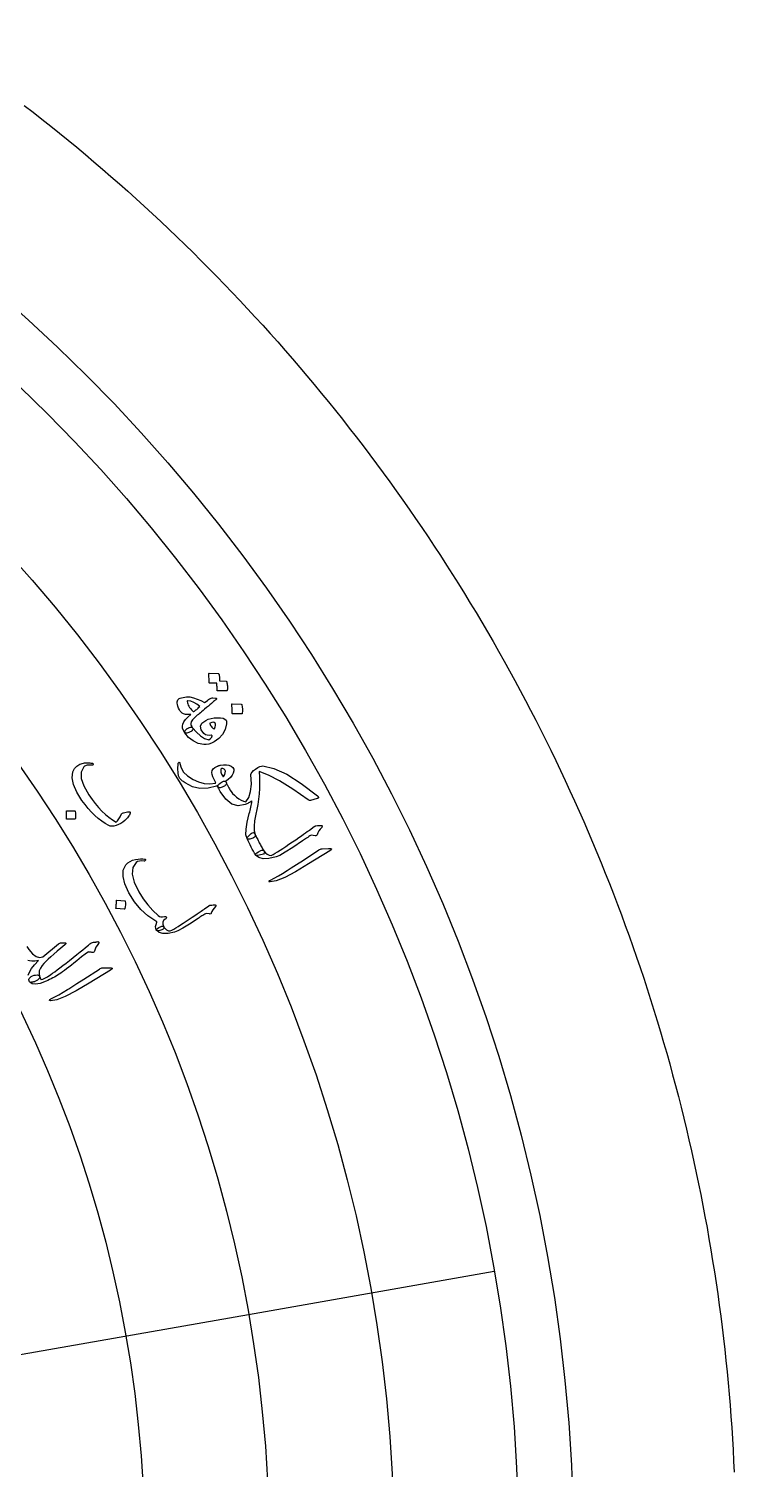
# Model space of a CAD drawing. Header units: millimetres. Extents: x -45 to 45, y -45 to 58.
# Drawn here: x 27.58 to 44.96, y 2.01 to 37.53 of the extents above; entities that cross this region are included whole.
import ezdxf

# ---------------------------------------------------------------- set-up
doc = ezdxf.new("R2010")
doc.units = ezdxf.units.MM
for name, color, linetype in [('CUT_OUTER', 1, 'Continuous'), ('ENGRAVE', 7, 'Continuous'), ('ENGRAVE_FINE', 8, 'Continuous'), ('GUIDE', 3, 'Continuous'), ('TEXT', 5, 'Continuous')]:
    doc.layers.add(name, color=color, linetype=linetype)

msp = doc.modelspace()

# ---------------------------------------------------------------- linework, layer by layer
at = {"layer": 'CUT_OUTER'}
msp.add_lwpolyline([(27.4672, 35.6448), (27.6854, 35.4756), (27.9026, 35.305), (28.1187, 35.1332), (28.3337, 34.96), (28.5477, 34.7855), (28.7606, 34.6097), (28.9724, 34.4325), (29.1831, 34.2541), (29.3928, 34.0744), (29.6013, 33.8934), (29.8087, 33.7111), (30.015, 33.5276), (30.2202, 33.3428), (30.4242, 33.1567), (30.627, 32.9694), (30.8288, 32.7809), (31.0293, 32.5911), (31.2287, 32.4001), (31.4269, 32.2079), (31.624, 32.0144), (31.8198, 31.8198), (32.0144, 31.624), (32.2079, 31.4269), (32.4001, 31.2287), (32.5911, 31.0293), (32.7809, 30.8288), (32.9694, 30.627), (33.1567, 30.4242), (33.3428, 30.2202), (33.5276, 30.015), (33.7111, 29.8087), (33.8934, 29.6013), (34.0744, 29.3928), (34.2541, 29.1831), (34.4325, 28.9724), (34.6097, 28.7606), (34.7855, 28.5477), (34.96, 28.3337), (35.1332, 28.1187), (35.305, 27.9026), (35.4756, 27.6854), (35.6448, 27.4672), (35.8127, 27.248), (35.9792, 27.0277), (36.1443, 26.8065), (36.3081, 26.5842), (36.4706, 26.3609), (36.6316, 26.1366), (36.7913, 25.9114), (36.9496, 25.6851), (37.1065, 25.4579), (37.262, 25.2298), (37.4161, 25.0007), (37.5688, 24.7706), (37.7201, 24.5396), (37.87, 24.3077), (38.0184, 24.0749), (38.1654, 23.8412), (38.311, 23.6065), (38.4551, 23.371), (38.5978, 23.1346), (38.739, 22.8974), (38.8788, 22.6592), (39.0171, 22.4202), (39.1539, 22.1804), (39.2893, 21.9398), (39.4232, 21.6983), (39.5556, 21.456), (39.6865, 21.2129), (39.8159, 20.9689), (39.9438, 20.7242), (40.0702, 20.4788), (40.1951, 20.2325), (40.3185, 19.9855), (40.4404, 19.7377), (40.5607, 19.4892), (40.6795, 19.24), (40.7968, 18.99), (40.9126, 18.7393), (41.0268, 18.4879), (41.1394, 18.2359), (41.2506, 17.9831), (41.3601, 17.7296), (41.4681, 17.4755), (41.5746, 17.2208), (41.6795, 16.9653), (41.7828, 16.7093), (41.8845, 16.4526), (41.9847, 16.1953), (42.0833, 15.9374), (42.1803, 15.6788), (42.2757, 15.4197), (42.3695, 15.16), (42.4617, 14.8998), (42.5523, 14.639), (42.6414, 14.3776), (42.7288, 14.1157), (42.8146, 13.8532), (42.8988, 13.5903), (42.9814, 13.3268), (43.0623, 13.0628), (43.1417, 12.7983), (43.2194, 12.5334), (43.2955, 12.268), (43.3699, 12.0021), (43.4427, 11.7357), (43.5139, 11.469), (43.5835, 11.2017), (43.6514, 10.9341), (43.7177, 10.6661), (43.7823, 10.3976), (43.8453, 10.1288), (43.9066, 9.8596), (43.9663, 9.59), (44.0243, 9.32), (44.0806, 9.0497), (44.1353, 8.7791), (44.1884, 8.5081), (44.2397, 8.2368), (44.2895, 7.9652), (44.3375, 7.6933), (44.3839, 7.4211), (44.4286, 7.1486), (44.4716, 6.8759), (44.5129, 6.6029), (44.5526, 6.3296), (44.5906, 6.0561), (44.6269, 5.7824), (44.6616, 5.5085), (44.6945, 5.2343), (44.7258, 4.96), (44.7554, 4.6855), (44.7833, 4.4108), (44.8095, 4.1359), (44.8341, 3.8609), (44.8569, 3.5857), (44.8781, 3.3104), (44.8975, 3.035), (44.9153, 2.7594), (44.9314, 2.4838), (44.9458, 2.208), (44.9585, 1.9322)], dxfattribs=at)
at = {"layer": 'ENGRAVE'}
for radius in [39.65, 33.5042]:
    msp.add_circle((0, 0), radius, dxfattribs=at)
at = {"layer": 'ENGRAVE_FINE'}
for points in [[(39.0476, 6.8852), (32.9952, 5.818)], [(32.9952, 5.818), (26.9429, 4.7508)]]:
    msp.add_lwpolyline(points, dxfattribs=at)
for radius in [36.5771, 30.4314]:
    msp.add_circle((0, 0), radius, dxfattribs=at)
at = {"layer": 'GUIDE'}
msp.add_circle((0, 0), 41, dxfattribs=at)
at = {"layer": 'TEXT'}
for points in [[(32.4381, 21.444), (32.4425, 21.443), (32.4465, 21.4403), (32.4502, 21.4358), (32.4536, 21.4296), (32.4598, 21.4034), (32.4648, 21.3774), (32.4686, 21.3515), (32.4711, 21.3258), (32.4723, 21.3), (32.4722, 21.274), (32.4708, 21.2477), (32.468, 21.2211), (32.4659, 21.2149), (32.4623, 21.2104), (32.4572, 21.2077), (32.4506, 21.2066), (32.2246, 21.2051), (32.2207, 21.2065), (32.218, 21.2106), (32.2165, 21.2175), (32.2162, 21.227), (32.2169, 21.2342), (32.2172, 21.2452), (32.217, 21.2602), (32.2163, 21.279), (32.2151, 21.3019), (32.2134, 21.3291), (32.2113, 21.3607), (32.2088, 21.3965), (32.0324, 21.3955), (32.0262, 21.3967), (32.0221, 21.4008), (32.0202, 21.408), (32.0204, 21.418), (32.0205, 21.4268), (32.0205, 21.4403), (32.0202, 21.4587), (32.0197, 21.4819), (32.0187, 21.5103), (32.0171, 21.5439), (32.0149, 21.583), (32.012, 21.6274), (32.0129, 21.6328), (32.015, 21.6364), (32.0184, 21.6381), (32.023, 21.6379), (32.2443, 21.6358), (32.2487, 21.6348), (32.2528, 21.6321), (32.2565, 21.6277), (32.2599, 21.6215), (32.2662, 21.5999), (32.2713, 21.5782), (32.275, 21.5564), (32.2775, 21.5345), (32.2788, 21.5127), (32.2791, 21.491), (32.2784, 21.4693), (32.2767, 21.4478)], [(32.1767, 21.0276), (32.1979, 21.0237), (32.2059, 21.0148), (32.2007, 21.0012), (32.1822, 20.9827), (32.1702, 20.9728), (32.1537, 20.9588), (32.1328, 20.9409), (32.1075, 20.9189), (32.0773, 20.8928), (32.042, 20.8626), (32.0015, 20.8284), (31.9559, 20.79), (31.911, 20.7523), (31.8708, 20.7186), (31.8353, 20.6889), (31.8045, 20.6631), (31.7784, 20.6415), (31.7573, 20.6239), (31.7412, 20.6106), (31.73, 20.6013), (31.6606, 20.541), (31.6112, 20.4871), (31.5819, 20.4396), (31.5726, 20.3985), (31.5741, 20.3747), (31.5813, 20.3494), (31.5942, 20.3227), (31.6129, 20.2945), (31.6209, 20.2759), (31.6209, 20.2576), (31.6129, 20.2398), (31.5968, 20.2223), (31.5747, 20.2056), (31.5507, 20.1913), (31.5247, 20.1795), (31.4968, 20.17), (31.4714, 20.1646), (31.4507, 20.1632), (31.4348, 20.1661), (31.4237, 20.173), (31.3893, 20.2277), (31.369, 20.2809), (31.363, 20.3327), (31.3712, 20.3831), (31.3962, 20.4373), (31.4374, 20.4956), (31.4949, 20.558), (31.5688, 20.6244), (31.4995, 20.6211), (31.4406, 20.6253), (31.3921, 20.6369), (31.354, 20.6559), (31.3311, 20.6767), (31.3092, 20.7044), (31.2883, 20.7391), (31.2684, 20.7808), (31.2508, 20.827), (31.2389, 20.8677), (31.2329, 20.9031), (31.2328, 20.9331), (31.2385, 20.9612), (31.2488, 20.9843), (31.2637, 21.0021), (31.2832, 21.0148), (31.3105, 21.0262), (31.3427, 21.036), (31.3797, 21.0442), (31.4216, 21.0506), (31.4648, 21.0555), (31.5001, 21.058), (31.5275, 21.0583), (31.5471, 21.0562), (31.6371, 21.0326), (31.7275, 21.0014), (31.8183, 20.9626), (31.9093, 20.9161), (31.9476, 20.9452), (31.9809, 20.9698), (32.0092, 20.9901), (32.0326, 21.006), (32.0532, 21.0178), (32.0733, 21.0259), (32.0929, 21.0302), (32.1119, 21.0308)], [(31.7915, 20.8179), (31.7156, 20.8769), (31.6412, 20.9202), (31.5684, 20.9478), (31.4972, 20.9599), (31.4895, 20.9586), (31.4841, 20.9549), (31.4811, 20.9486), (31.4806, 20.9398), (31.4857, 20.9119), (31.4943, 20.8837), (31.5062, 20.8551), (31.5215, 20.8261), (31.5402, 20.7968), (31.5623, 20.767), (31.5878, 20.7369), (31.6167, 20.7064), (31.6219, 20.7022), (31.6286, 20.6985), (31.6367, 20.6955), (31.6464, 20.693), (31.6627, 20.7054), (31.6795, 20.7188), (31.6969, 20.733), (31.7147, 20.7482), (31.7331, 20.7642), (31.7521, 20.7812), (31.7715, 20.7991), (31.7915, 20.8179)], [(32.8128, 20.8754), (32.8171, 20.8744), (32.8211, 20.8716), (32.8248, 20.8671), (32.828, 20.8608), (32.8382, 20.8081), (32.843, 20.7555), (32.8425, 20.703), (32.8367, 20.6507), (32.8346, 20.6446), (32.8313, 20.6405), (32.8268, 20.6382), (32.8212, 20.6379), (32.5965, 20.6382), (32.5903, 20.6395), (32.5863, 20.6438), (32.5845, 20.6509), (32.585, 20.661), (32.5854, 20.6698), (32.5856, 20.6833), (32.5858, 20.7017), (32.5858, 20.725), (32.5855, 20.7534), (32.5847, 20.7871), (32.5834, 20.8263), (32.5816, 20.8708), (32.582, 20.8771), (32.5838, 20.8813), (32.5869, 20.8833), (32.5915, 20.8832)], [(32.44, 20.4791), (32.4472, 20.463), (32.4511, 20.4426), (32.4519, 20.418), (32.4494, 20.3892), (32.4137, 20.2502), (32.3506, 20.1301), (32.2603, 20.0287), (32.1431, 19.9458), (32.0757, 19.913), (32.011, 19.891), (31.9492, 19.8798), (31.8902, 19.8795), (31.7492, 19.9092), (31.6246, 19.968), (31.5162, 20.0559), (31.4237, 20.173), (31.4186, 20.1875), (31.4208, 20.2041), (31.4301, 20.2228), (31.4467, 20.2436), (31.4566, 20.2537), (31.4674, 20.2632), (31.4791, 20.2719), (31.4916, 20.2799), (31.5044, 20.2871), (31.5169, 20.2936), (31.5292, 20.2994), (31.5412, 20.3044), (31.5634, 20.3108), (31.5828, 20.3113), (31.5993, 20.3058), (31.6129, 20.2945), (31.7078, 20.1824), (31.8064, 20.0952), (31.9087, 20.0329), (32.0151, 19.9955), (32.0426, 20.0177), (32.0636, 20.0369), (32.078, 20.053), (32.0858, 20.0662), (32.0912, 20.0796), (32.0936, 20.0902), (32.0928, 20.0982), (32.0889, 20.1036), (32.0852, 20.1066), (32.0814, 20.1085), (32.0776, 20.1092), (32.0738, 20.1089), (32.0192, 20.103), (31.9712, 20.1079), (31.9297, 20.1234), (31.8947, 20.1496), (31.8235, 20.2447), (31.8069, 20.3308), (31.8451, 20.4081), (31.9383, 20.4766), (31.9994, 20.5038), (32.0681, 20.5239), (32.1444, 20.5368), (32.2282, 20.5424), (32.3046, 20.5405), (32.3653, 20.5293), (32.4105, 20.5088), (32.44, 20.4791)], [(32.1674, 20.4052), (32.1481, 20.4226), (32.1219, 20.4292), (32.0888, 20.4251), (32.0488, 20.4102), (32.0434, 20.4066), (32.0397, 20.4037), (32.0377, 20.4015), (32.0375, 20.4001), (32.0459, 20.3755), (32.0569, 20.3522), (32.0703, 20.3301), (32.0863, 20.3092), (32.1028, 20.2923), (32.1188, 20.28), (32.1346, 20.2723), (32.15, 20.2693), (32.1688, 20.3146), (32.178, 20.3524), (32.1775, 20.3826), (32.1674, 20.4052)], [(30.0753, 18.1864), (30.0671, 18.1638), (30.0565, 18.1412), (30.0437, 18.1188), (30.0284, 18.0965), (30.011, 18.0743), (29.9915, 18.0523), (29.9699, 18.0306), (29.9463, 18.0091), (29.8964, 17.9697), (29.8439, 17.9359), (29.7887, 17.9076), (29.7309, 17.8848), (29.676, 17.8698), (29.6279, 17.8641), (29.5866, 17.8676), (29.552, 17.8803), (29.4634, 17.9329), (29.3763, 17.9927), (29.2908, 18.0596), (29.2066, 18.1336), (29.1241, 18.2149), (29.0434, 18.3035), (28.9644, 18.3996), (28.887, 18.5031), (28.7582, 18.7073), (28.6781, 18.8919), (28.6473, 19.0577), (28.6661, 19.2049), (28.7037, 19.2857), (28.7598, 19.3491), (28.8347, 19.3951), (28.9285, 19.4236), (28.9506, 19.4268), (28.974, 19.429), (28.9986, 19.4301), (29.0243, 19.4302), (29.0513, 19.4292), (29.0795, 19.4271), (29.1089, 19.4239), (29.1395, 19.4197), (29.1487, 19.4176), (29.156, 19.4139), (29.1614, 19.4086), (29.1648, 19.4016), (29.1661, 19.3962), (29.1655, 19.3906), (29.163, 19.3848), (29.1587, 19.3787), (29.154, 19.3741), (29.1484, 19.3712), (29.142, 19.3701), (29.1347, 19.3708), (29.1052, 19.3742), (29.0762, 19.3755), (29.0475, 19.3747), (29.0193, 19.3718), (28.9943, 19.366), (28.9723, 19.3572), (28.9534, 19.3453), (28.9374, 19.3305), (28.8714, 19.2031), (28.8698, 19.046), (28.9319, 18.8589), (29.0572, 18.6409), (29.136, 18.5274), (29.2161, 18.4225), (29.2978, 18.326), (29.381, 18.238), (29.4659, 18.1583), (29.5527, 18.0868), (29.6415, 18.0236), (29.7322, 17.9685), (29.7667, 18), (29.7993, 18.0442), (29.8301, 18.101), (29.859, 18.1705), (29.8633, 18.1747), (29.8727, 18.1801), (29.8872, 18.1866), (29.9069, 18.1943), (29.9092, 18.1946), (29.9111, 18.1949), (29.9126, 18.1954), (29.9137, 18.1959), (29.9417, 18.2044), (29.9743, 18.2117), (30.0114, 18.2179), (30.0532, 18.2229), (30.0672, 18.2223), (30.0755, 18.216), (30.0782, 18.2041), (30.0753, 18.1864)], [(32.1998, 18.8553), (31.9933, 18.801), (31.7961, 18.7964), (31.6081, 18.8411), (31.429, 18.9349), (31.4074, 18.9501), (31.3869, 18.9654), (31.3675, 18.9811), (31.3492, 18.9971), (31.3321, 19.0133), (31.3166, 19.0297), (31.3026, 19.0463), (31.29, 19.0632), (31.2694, 19.1116), (31.2572, 19.1851), (31.2532, 19.2836), (31.2571, 19.4075), (31.2596, 19.4221), (31.2643, 19.4327), (31.2711, 19.4392), (31.28, 19.4417), (31.2889, 19.4404), (31.2955, 19.4356), (31.3, 19.4273), (31.3022, 19.4154), (31.3283, 19.3052), (31.3915, 19.2026), (31.4918, 19.1072), (31.6294, 19.0186), (31.7628, 18.9584), (31.8982, 18.9229), (32.0357, 18.9123), (32.1753, 18.9267), (32.1789, 18.9294), (32.1813, 18.9324), (32.1824, 18.9357), (32.1823, 18.9394), (32.1434, 19.0151), (32.1151, 19.0824), (32.0974, 19.1414), (32.0904, 19.1921), (32.0982, 19.2392), (32.1232, 19.2809), (32.1652, 19.317), (32.2245, 19.3475), (32.2328, 19.3508), (32.2413, 19.354), (32.2502, 19.357), (32.2594, 19.3597), (32.269, 19.3624), (32.2791, 19.3651), (32.2898, 19.3677), (32.3011, 19.3703), (32.3773, 19.3818), (32.4464, 19.3817), (32.5082, 19.3698), (32.5627, 19.3462), (32.6042, 19.3136), (32.627, 19.2745), (32.631, 19.2291), (32.6161, 19.1773), (32.5857, 19.1219), (32.5436, 19.0689), (32.4901, 19.0183), (32.425, 18.9699), (32.4275, 18.9658), (32.4301, 18.9618), (32.4328, 18.958), (32.4355, 18.9545), (32.4382, 18.951), (32.4408, 18.9472), (32.4434, 18.9432), (32.446, 18.9391), (32.4513, 18.9228), (32.4485, 18.9061), (32.4377, 18.889), (32.4188, 18.8715), (32.3961, 18.8556), (32.3717, 18.842), (32.3456, 18.8306), (32.3179, 18.8214), (32.2922, 18.8156), (32.2723, 18.8141), (32.2581, 18.8171), (32.2496, 18.8245), (32.226, 18.8649), (32.2219, 18.8629), (32.2162, 18.8606), (32.2088, 18.8581), (32.1998, 18.8553)], [(32.4384, 18.9519), (32.4406, 18.9473), (32.4446, 18.9376), (32.4505, 18.9229), (32.4582, 18.9031), (32.4639, 18.8911), (32.4705, 18.8776), (32.4782, 18.8628), (32.4868, 18.8465), (32.4965, 18.8287), (32.5073, 18.8093), (32.5192, 18.7882), (32.5323, 18.7653), (32.5619, 18.7201), (32.5988, 18.6747), (32.6428, 18.6291), (32.6941, 18.5833), (32.7494, 18.5425), (32.8067, 18.5099), (32.8662, 18.4855), (32.9277, 18.4693), (32.9991, 18.5723), (33.0442, 18.7181), (33.0622, 18.9067), (33.0525, 19.1382), (33.0605, 19.1693), (33.0816, 19.2026), (33.1159, 19.238), (33.1634, 19.2757), (33.2202, 19.3124), (33.2697, 19.3375), (33.3119, 19.351), (33.3468, 19.3528), (33.6191, 19.2897), (33.9344, 19.1469), (34.2917, 18.9223), (34.6892, 18.6134), (34.6973, 18.6052), (34.704, 18.5977), (34.7092, 18.5909), (34.713, 18.5848), (34.7159, 18.5761), (34.7149, 18.5681), (34.7098, 18.561), (34.7008, 18.5547), (34.6945, 18.5515), (34.6889, 18.5491), (34.684, 18.5474), (34.6798, 18.5464), (34.5217, 18.503), (34.5075, 18.5016), (34.4929, 18.5037), (34.4779, 18.5092), (34.4625, 18.5182), (34.0863, 18.781), (33.7592, 18.9834), (33.4823, 19.1275), (33.2562, 19.2151), (33.2623, 19.0722), (33.2635, 18.9324), (33.26, 18.7959), (33.2518, 18.6626), (33.2389, 18.5325), (33.2215, 18.4054), (33.1996, 18.2812), (33.1733, 18.1601), (33.1416, 17.9995), (33.1276, 17.8637), (33.1315, 17.7524), (33.1537, 17.6655), (33.1593, 17.639), (33.1548, 17.6156), (33.1402, 17.5952), (33.1155, 17.5778), (33.0947, 17.568), (33.0721, 17.5597), (33.0476, 17.5528), (33.0213, 17.5474), (32.9968, 17.5447), (32.9776, 17.5458), (32.9638, 17.5509), (32.9553, 17.5598), (32.929, 17.6547), (32.9299, 17.7894), (32.9577, 17.9642), (33.0116, 18.1795), (33.0226, 18.2185), (33.0329, 18.2574), (33.0424, 18.2963), (33.0511, 18.3353), (33.059, 18.3741), (33.0659, 18.4128), (33.0718, 18.4513), (33.0766, 18.4897), (33.056, 18.4758), (33.0351, 18.4629), (33.014, 18.451), (32.9928, 18.44), (32.9717, 18.4298), (32.951, 18.4202), (32.9306, 18.4111), (32.9107, 18.4026), (32.738, 18.3711), (32.5779, 18.4134), (32.4301, 18.5294), (32.2937, 18.7188), (32.2836, 18.7366), (32.2743, 18.7535), (32.2658, 18.7697), (32.2581, 18.7851), (32.2512, 18.7998), (32.2451, 18.8136), (32.2398, 18.8267), (32.2354, 18.839), (32.2369, 18.8649), (32.2555, 18.8936), (32.2912, 18.9253), (32.3441, 18.9599), (32.375, 18.9741), (32.4011, 18.9775), (32.4222, 18.9701), (32.4384, 18.9519)], [(32.3808, 19.0995), (32.4069, 19.1452), (32.4202, 19.1863), (32.4206, 19.2227), (32.4081, 19.2544), (32.3933, 19.2689), (32.3769, 19.28), (32.3589, 19.2876), (32.3394, 19.2917), (32.3304, 19.2914), (32.3229, 19.2876), (32.3167, 19.2803), (32.3119, 19.2695), (32.3056, 19.2359), (32.3112, 19.1961), (32.3289, 19.1501), (32.3585, 19.0979), (32.3628, 19.0932), (32.3679, 19.0919), (32.3739, 19.094), (32.3808, 19.0995)], [(28.7083, 18.2465), (28.7121, 18.2457), (28.7155, 18.2434), (28.7186, 18.2396), (28.7214, 18.2342), (28.7292, 18.1892), (28.7324, 18.1441), (28.731, 18.0991), (28.7249, 18.0541), (28.7229, 18.0488), (28.72, 18.0452), (28.716, 18.0432), (28.711, 18.0428), (28.5141, 18.0387), (28.5086, 18.0398), (28.5052, 18.0434), (28.5038, 18.0495), (28.5044, 18.0581), (28.5049, 18.0656), (28.5054, 18.0773), (28.5059, 18.0931), (28.5064, 18.1131), (28.5067, 18.1374), (28.5066, 18.1664), (28.5063, 18.2), (28.5056, 18.2382), (28.5061, 18.2436), (28.5077, 18.2472), (28.5105, 18.249), (28.5145, 18.249)], [(34.6507, 17.8765), (34.6949, 17.8797), (34.7299, 17.8825), (34.7555, 17.8848), (34.7719, 17.8867), (34.7828, 17.8872), (34.7917, 17.8852), (34.7987, 17.8808), (34.8037, 17.874), (34.8067, 17.8648), (34.8062, 17.8556), (34.8021, 17.8465), (34.7945, 17.8373), (34.7566, 17.7938), (34.7253, 17.749), (34.7007, 17.703), (34.6825, 17.6557), (34.6761, 17.6418), (34.6652, 17.6332), (34.6499, 17.6299), (34.6302, 17.6319), (34.5355, 17.647), (34.5064, 17.6278), (34.4779, 17.6089), (34.4499, 17.5903), (34.4224, 17.5719), (34.3955, 17.5539), (34.3691, 17.5362), (34.3433, 17.5187), (34.3181, 17.5015), (34.0842, 17.3431), (33.8984, 17.2248), (33.761, 17.1464), (33.6721, 17.1077), (33.4943, 17.0699), (33.3509, 17.0653), (33.2421, 17.0938), (33.1675, 17.1557), (33.1663, 17.1579), (33.1652, 17.1601), (33.1641, 17.1623), (33.1629, 17.1645), (33.1687, 17.1839), (33.1929, 17.2071), (33.2356, 17.2339), (33.2968, 17.2645), (33.3203, 17.274), (33.3399, 17.2763), (33.3555, 17.2713), (33.3672, 17.259), (33.4073, 17.2088), (33.4517, 17.1726), (33.5004, 17.1505), (33.5535, 17.1424), (33.5991, 17.168), (33.6503, 17.1985), (33.7072, 17.2338), (33.7696, 17.2739), (33.8374, 17.3185), (33.9104, 17.3675), (33.9886, 17.4207), (34.0719, 17.4782), (34.1541, 17.5341), (34.2278, 17.5847), (34.2931, 17.6298), (34.3499, 17.6696), (34.3984, 17.7037), (34.4387, 17.7318), (34.4708, 17.754), (34.4948, 17.7701), (34.6096, 17.8582), (34.6217, 17.8653), (34.6326, 17.8708), (34.6423, 17.8745), (34.6507, 17.8765)], [(32.9553, 17.5598), (32.9529, 17.5692), (32.9551, 17.58), (32.9619, 17.5922), (32.9733, 17.6058), (33.0562, 17.6838), (33.0856, 17.7046), (33.1117, 17.7085), (33.1344, 17.6955), (33.1537, 17.6655), (33.1661, 17.6397), (33.1787, 17.6138), (33.1915, 17.5879), (33.2045, 17.5619), (33.2176, 17.5359), (33.2308, 17.5101), (33.244, 17.4845), (33.2572, 17.4592), (33.2706, 17.4339), (33.2841, 17.4085), (33.2979, 17.383), (33.3118, 17.3575), (33.3258, 17.332), (33.34, 17.3067), (33.3541, 17.2817), (33.3683, 17.2568), (33.382, 17.2239), (33.3798, 17.1978), (33.3618, 17.1786), (33.3279, 17.1662), (33.2155, 17.1444), (33.1984, 17.1418), (33.1849, 17.1425), (33.1749, 17.1464), (33.1686, 17.1535), (33.1396, 17.2025), (33.1112, 17.2519), (33.0835, 17.3019), (33.0565, 17.3524), (33.0302, 17.4035), (33.0046, 17.4551), (32.9796, 17.5072), (32.9553, 17.5598)], [(30.4313, 17.0545), (30.4427, 17.0518), (30.4499, 17.0464), (30.4528, 17.0383), (30.4515, 17.0275), (30.4475, 17.0176), (30.4404, 17.011), (30.4301, 17.0078), (30.4166, 17.008), (30.3543, 17.012), (30.3013, 17.0071), (30.2577, 16.9935), (30.2235, 16.9711), (30.1404, 16.8452), (30.124, 16.6823), (30.1735, 16.4822), (30.2883, 16.244), (30.3933, 16.0779), (30.5077, 15.9254), (30.6318, 15.7866), (30.7657, 15.6612), (30.7957, 15.6422), (30.832, 15.6323), (30.8746, 15.6315), (30.9235, 15.6396), (30.9378, 15.6412), (30.9498, 15.638), (30.9597, 15.6299), (30.9673, 15.617), (30.968, 15.6054), (30.9631, 15.5944), (30.9527, 15.5841), (30.9366, 15.5743), (30.8999, 15.5442), (30.8818, 15.5028), (30.8824, 15.4502), (30.9016, 15.3862), (30.9075, 15.3626), (30.9024, 15.3422), (30.8865, 15.3251), (30.8596, 15.3111), (30.8056, 15.2932), (30.7648, 15.2849), (30.7372, 15.2862), (30.7228, 15.2971), (30.707, 15.3431), (30.7037, 15.3925), (30.7128, 15.4454), (30.7343, 15.502), (30.7344, 15.5059), (30.7306, 15.5106), (30.723, 15.5162), (30.7115, 15.5225), (30.5147, 15.6521), (30.3384, 15.8118), (30.1821, 16.0018), (30.0451, 16.2226), (29.9452, 16.441), (29.8988, 16.6282), (29.9066, 16.785), (29.9691, 16.9115), (30.0169, 16.9593), (30.0718, 16.9973), (30.1338, 17.0254), (30.2031, 17.0435), (30.2713, 17.0537), (30.3321, 17.0589), (30.3854, 17.0591), (30.4313, 17.0545)], [(34.9614, 17.3174), (35.0137, 17.3158), (35.0371, 17.3052), (35.0314, 17.2857), (34.9967, 17.2573), (34.4736, 16.9342), (34.1516, 16.7377), (33.8855, 16.5988), (33.6756, 16.5169), (33.5221, 16.4916), (33.5076, 16.4935), (33.4985, 16.4972), (33.4949, 16.5024), (33.4967, 16.5093), (33.5014, 16.5164), (33.5085, 16.5234), (33.5182, 16.5303), (33.5304, 16.537), (33.6274, 16.5848), (33.7282, 16.64), (33.8325, 16.7026), (33.9405, 16.7727), (33.969, 16.7904), (34.0455, 16.8393), (34.17, 16.9193), (34.3424, 17.0306), (34.7224, 17.282), (34.7434, 17.2939), (34.7638, 17.3026), (34.7837, 17.3082), (34.803, 17.3106)], [(29.9435, 16.0271), (29.9472, 16.026), (29.9505, 16.0234), (29.9533, 16.0194), (29.9556, 16.0138), (29.9601, 15.9684), (29.9599, 15.9233), (29.955, 15.8785), (29.9455, 15.8341), (29.9432, 15.8291), (29.94, 15.8257), (29.9358, 15.824), (29.9308, 15.8239), (29.7342, 15.8345), (29.7289, 15.8359), (29.7258, 15.8397), (29.7248, 15.8459), (29.7261, 15.8545), (29.7271, 15.8619), (29.7285, 15.8735), (29.7302, 15.8892), (29.7322, 15.9091), (29.7343, 15.9333), (29.7365, 15.9621), (29.7386, 15.9956), (29.7408, 16.0337), (29.7417, 16.0391), (29.7436, 16.0426), (29.7465, 16.0442), (29.7505, 16.0439)], [(32.0499, 15.9196), (32.0892, 15.9219), (32.1203, 15.9238), (32.1431, 15.9256), (32.1577, 15.927), (32.1673, 15.9273), (32.1752, 15.9255), (32.1814, 15.9215), (32.1858, 15.9153), (32.1883, 15.9071), (32.1877, 15.899), (32.184, 15.8909), (32.1771, 15.8829), (32.1428, 15.8447), (32.1144, 15.8054), (32.0918, 15.7648), (32.0751, 15.723), (32.0692, 15.7108), (32.0594, 15.7033), (32.0458, 15.7005), (32.0282, 15.7026), (31.9443, 15.7172), (31.9182, 15.7006), (31.8926, 15.6842), (31.8674, 15.668), (31.8428, 15.6521), (31.8186, 15.6364), (31.7949, 15.621), (31.7718, 15.6058), (31.7491, 15.5909), (31.539, 15.4532), (31.3724, 15.3506), (31.2492, 15.2827), (31.1697, 15.2495), (31.0111, 15.2184), (30.8836, 15.2162), (30.7873, 15.2431), (30.7218, 15.2991), (30.7208, 15.3011), (30.7198, 15.303), (30.7188, 15.305), (30.7179, 15.307), (30.7232, 15.3242), (30.7451, 15.3444), (30.7834, 15.3677), (30.8382, 15.394), (30.8593, 15.4022), (30.8767, 15.404), (30.8905, 15.3993), (30.9007, 15.3882), (30.9357, 15.343), (30.9746, 15.3103), (31.0176, 15.2899), (31.0647, 15.282), (31.1056, 15.3042), (31.1516, 15.3306), (31.2025, 15.3612), (31.2586, 15.396), (31.3195, 15.4347), (31.385, 15.4772), (31.4552, 15.5235), (31.53, 15.5735), (31.6038, 15.6221), (31.67, 15.666), (31.7287, 15.7052), (31.7797, 15.7398), (31.8232, 15.7694), (31.8594, 15.7939), (31.8883, 15.8131), (31.9099, 15.8271), (32.0131, 15.9039), (32.0239, 15.91), (32.0337, 15.9147), (32.0423, 15.9179), (32.0499, 15.9196)], [(29.2631, 15.0185), (29.276, 15.0198), (29.2865, 15.0181), (29.2947, 15.0133), (29.3006, 15.0056), (29.3033, 14.9973), (29.303, 14.9886), (29.2998, 14.9795), (29.2936, 14.9699), (29.2589, 14.9264), (29.2314, 14.8815), (29.2113, 14.8353), (29.1984, 14.7879), (29.1909, 14.7707), (29.1787, 14.7591), (29.1619, 14.7532), (29.1406, 14.7528), (29.1287, 14.7541), (29.1168, 14.7556), (29.1048, 14.7572), (29.0927, 14.7589), (29.0806, 14.7606), (29.0686, 14.7622), (29.0567, 14.7636), (29.0448, 14.7649), (29.0239, 14.7526), (28.9691, 14.7113), (28.8803, 14.6409), (28.7575, 14.5418), (28.69, 14.4872), (28.6263, 14.4365), (28.5665, 14.3895), (28.5105, 14.3464), (28.4585, 14.3072), (28.4105, 14.2721), (28.3665, 14.2413), (28.3265, 14.2146), (28.2884, 14.1904), (28.2498, 14.167), (28.2108, 14.1445), (28.1713, 14.1228), (28.1314, 14.1019), (28.0907, 14.0817), (28.0493, 14.0621), (28.0072, 14.0433), (27.8615, 13.9893), (27.7449, 13.9687), (27.6573, 13.9812), (27.5986, 14.0269), (27.5826, 14.0562), (27.5792, 14.0842), (27.5882, 14.1111), (27.6097, 14.1369), (27.6391, 14.1595), (27.6714, 14.1768), (27.7069, 14.1887), (27.7454, 14.1953), (27.7833, 14.1971), (27.8122, 14.1922), (27.8323, 14.1806), (27.8435, 14.1625), (27.8499, 14.1473), (27.8556, 14.1337), (27.8608, 14.1217), (27.8653, 14.1113), (27.8695, 14.1025), (27.8737, 14.0952), (27.8781, 14.0896), (27.8825, 14.0855), (27.9207, 14.0924), (27.9728, 14.1145), (28.0389, 14.152), (28.1188, 14.2049), (28.1655, 14.2381), (28.2185, 14.2769), (28.2779, 14.3215), (28.3437, 14.3719), (28.416, 14.4279), (28.4951, 14.4896), (28.5809, 14.557), (28.6733, 14.6302), (28.7636, 14.702), (28.8427, 14.7654), (28.9107, 14.8203), (28.9675, 14.8668), (29.0134, 14.9046), (29.0484, 14.9336), (29.0724, 14.9538), (29.0856, 14.9651), (29.1036, 14.9781), (29.1246, 14.9888), (29.1487, 14.997), (29.1757, 15.0027), (29.1899, 15.0044), (29.2031, 15.0062), (29.2154, 15.0081), (29.2267, 15.01), (29.2372, 15.012), (29.2468, 15.0141), (29.2554, 15.0162), (29.2631, 15.0185)], [(29.5584, 14.3772), (29.6108, 14.3751), (29.6342, 14.3642), (29.6284, 14.3447), (29.5935, 14.3164), (29.068, 13.9972), (28.7445, 13.8032), (28.4773, 13.6664), (28.2668, 13.5861), (28.1131, 13.562), (28.0986, 13.564), (28.0896, 13.5677), (28.086, 13.573), (28.0879, 13.5798), (28.0926, 13.5869), (28.0998, 13.5938), (28.1096, 13.6006), (28.1218, 13.6072), (28.2192, 13.6543), (28.3203, 13.7088), (28.4252, 13.7706), (28.5337, 13.8399), (28.5623, 13.8574), (28.6392, 13.9057), (28.7642, 13.9848), (28.9374, 14.0949), (29.319, 14.3438), (29.3401, 14.3556), (29.3605, 14.3641), (29.3805, 14.3696), (29.3999, 14.3719)]]:
    msp.add_lwpolyline(points, close=True, dxfattribs=at)
for points in [[(27.5316, 14.9021), (27.5807, 14.8214), (27.6693, 14.7202), (27.7555, 14.6567), (27.8395, 14.6309), (27.9214, 14.643), (28.3067, 14.9621), (28.325, 14.9756), (28.3425, 14.9853), (28.3593, 14.9909), (28.3754, 14.9926), (28.4618, 14.9895), (28.4733, 14.9886), (28.4823, 14.9866), (28.4886, 14.9837), (28.4923, 14.9797), (28.4923, 14.9716), (28.4874, 14.9621), (28.4777, 14.9511), (28.4631, 14.9386), (28.3641, 14.8582), (28.2737, 14.7827), (28.1918, 14.712), (28.1185, 14.6461), (28.0536, 14.5853), (27.997, 14.5299), (27.9487, 14.4797), (27.9087, 14.4348), (27.8626, 14.3666), (27.8366, 14.2981), (27.8306, 14.2294), (27.8446, 14.1603), (27.8474, 14.1403), (27.8413, 14.1199), (27.8263, 14.0992), (27.8023, 14.0781), (27.7887, 14.0688), (27.7747, 14.06), (27.7603, 14.0516), (27.7455, 14.0438), (27.7301, 14.0367), (27.714, 14.0306), (27.6972, 14.0255), (27.6797, 14.0215), (27.6469, 14.0162), (27.6219, 14.0155), (27.6047, 14.0194), (27.5952, 14.028), (27.5952, 14.028), (27.5755, 14.0732)], [(27.5651, 14.191), (27.5951, 14.2694), (27.6468, 14.3554), (27.7199, 14.4491), (27.8147, 14.5507), (27.7257, 14.5402), (27.6524, 14.5374), (27.5947, 14.5424), (27.5527, 14.5552)]]:
    msp.add_lwpolyline(points, dxfattribs=at)

doc.saveas('drawing.dxf')
